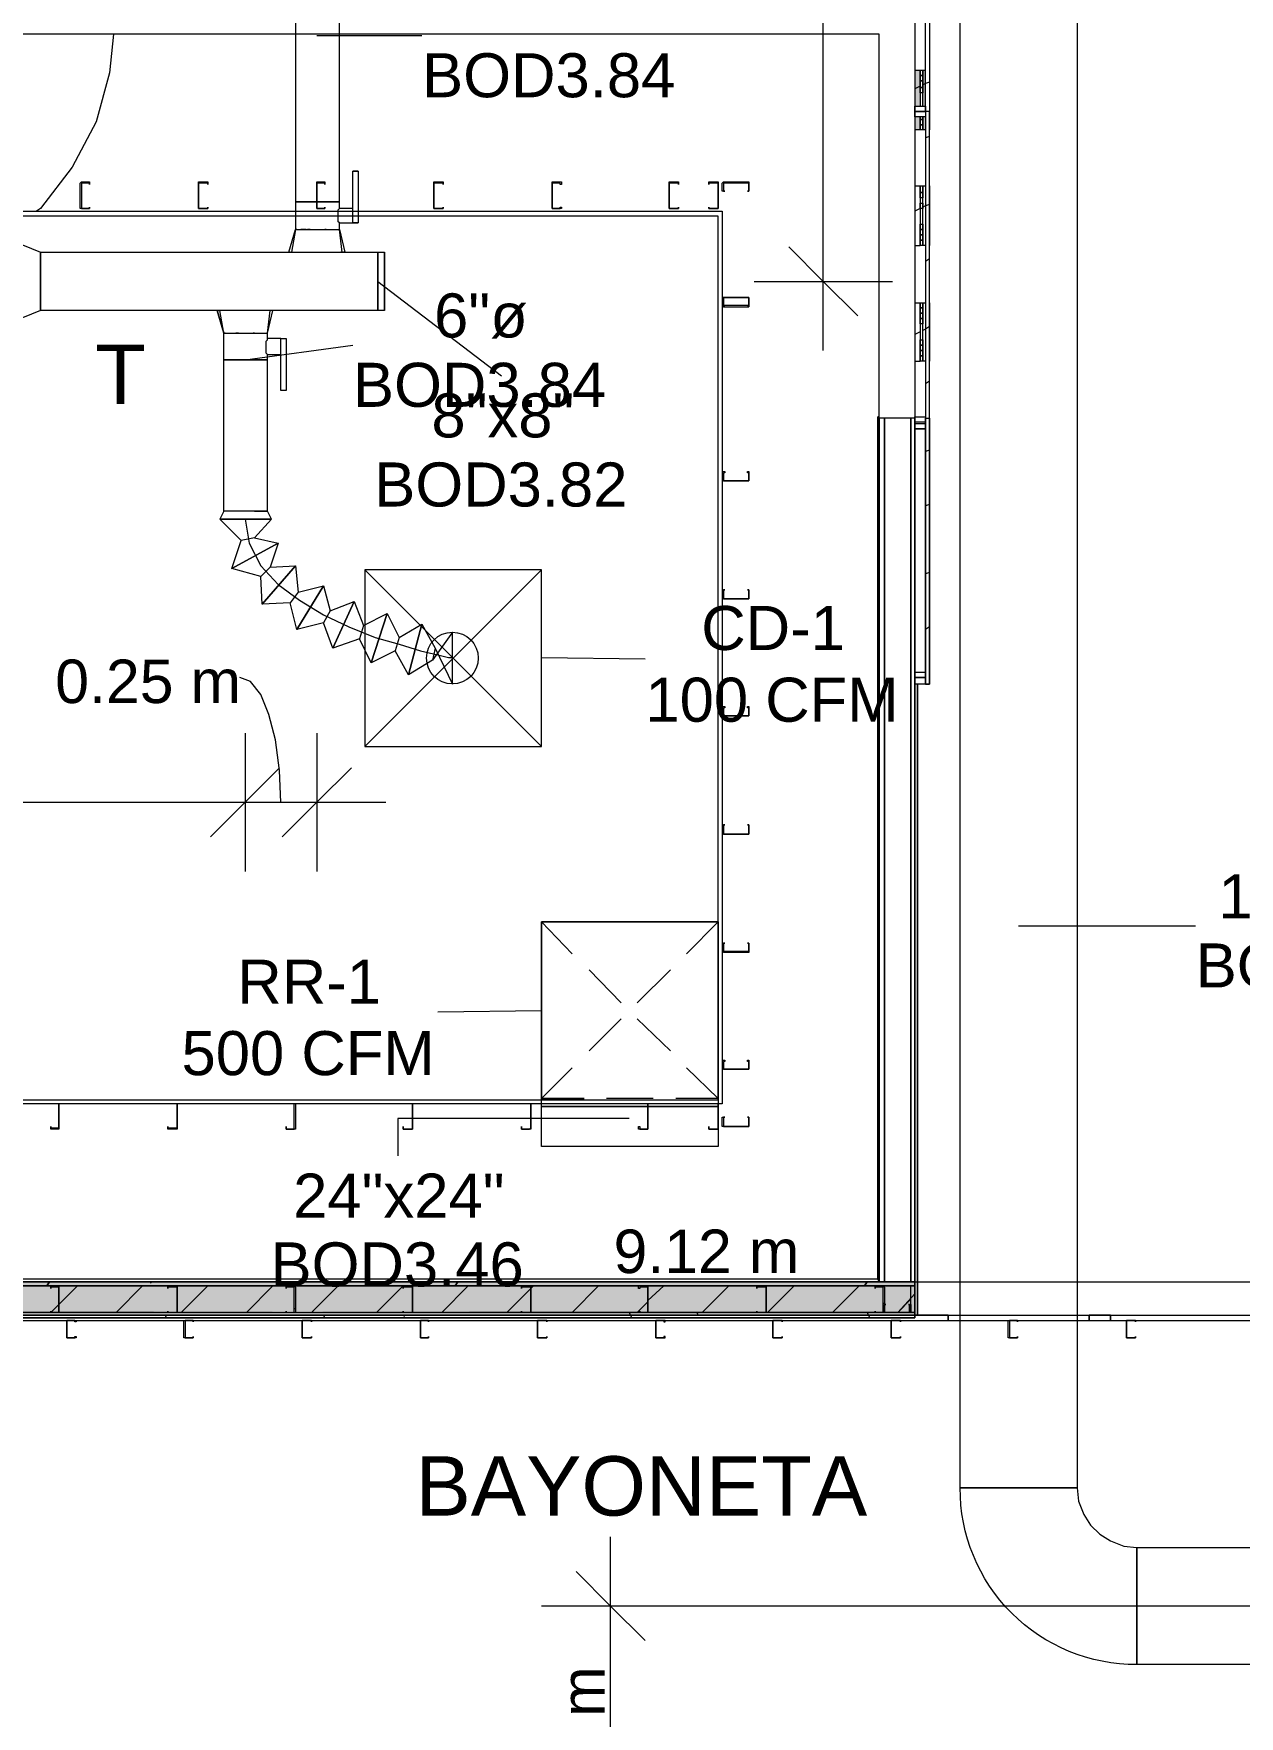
# Model space of a CAD drawing. Header units: metres. Extents: x -2 to 207, y -8 to 52.
# Drawn here: x 23.86 to 28.02, y 33.05 to 38.85 of the extents above; entities that cross this region are included whole.
import ezdxf

# ---------------------------------------------------------------- set-up
doc = ezdxf.new("R2010")
doc.units = ezdxf.units.M
doc.layers.add('HVAC - Ductos', color=5, linetype='Continuous', lineweight=0)
doc.layers.add('PDF_Text', color=7, linetype='Continuous', lineweight=0)
doc.layers.add('PDF_Geometry', color=7, linetype='Continuous', lineweight=0, true_color=0xaaaaaa)
doc.layers.add('PDF_Solid Fills', color=7, linetype='Continuous', lineweight=0, true_color=0xffffff)
doc.styles.add('PDF Helvetica', font='')
doc.styles.get('PDF Helvetica').set_extended_font_data('Helvetica')

msp = doc.modelspace()

# ---------------------------------------------------------------- hatches: boundary and pattern name
at = {"layer": 'PDF_Solid Fills', "lineweight": 0, "transparency": 33554559}
h = msp.add_hatch(color=256, dxfattribs=at)
h.paths.add_polyline_path([(26.8985, 38.5981), (26.9168, 38.5981), (26.9168, 38.7218), (26.8985, 38.7218)])
h.paths.add_polyline_path([(26.8985, 38.5156), (26.9168, 38.5156), (26.9168, 38.5614), (26.8985, 38.5614)])
h = msp.add_hatch(color=256, dxfattribs=at)
h.paths.add_polyline_path([(26.926, 38.5981), (26.9352, 38.5981), (26.9352, 38.7218), (26.926, 38.7218)])
h.paths.add_polyline_path([(26.9352, 38.5614), (26.926, 38.5614), (26.926, 38.5156), (26.9352, 38.5156)])
for points in [[(26.3533, 34.5249), (26.3533, 34.5295), (25.9776, 34.5295), (25.9501, 34.5249), (25.9501, 34.5295), (25.5698, 34.5295), (25.5423, 34.5249), (25.5423, 34.5295), (23.1003, 34.5295), (23.1003, 34.4379), (24.7589, 34.4425), (24.7634, 34.4425), (26.8985, 34.4379), (26.8985, 34.5295), (26.3808, 34.5295)], [(26.8985, 34.4379), (26.8985, 34.5433), (23.1049, 34.5433), (23.1049, 34.4379), (23.1186, 34.4379), (23.1186, 34.5295), (26.8847, 34.5295), (26.8847, 34.4379)], [(26.8847, 34.4379), (26.8847, 34.5295), (25.9776, 34.5295), (25.9501, 34.5249), (25.9501, 34.5295), (24.7589, 34.5295), (24.7314, 34.5249), (24.7314, 34.5295), (23.1232, 34.5295), (23.1232, 34.4379), (24.7589, 34.4425), (24.7634, 34.4425), (26.7885, 34.4379), (26.7885, 34.4425), (26.7931, 34.4425)]]:
    msp.add_hatch(color=256, dxfattribs=at).paths.add_polyline_path(points)

# ---------------------------------------------------------------- linework, layer by layer
at = {"layer": 'HVAC - Ductos', "lineweight": 0}
for points in [[(26.5824, 37.755), (26.5824, 41.8053)], [(24.8368, 38.8409), (25.1987, 38.8409)], [(24.9604, 38.1949), (24.9604, 38.3735), (24.9788, 38.3735), (24.9788, 38.1949)], [(24.9788, 38.3735), (24.9604, 38.3735)], [(24.9192, 38.0941), (24.9238, 38.0941), (24.9146, 38.172), (24.9146, 38.1949), (24.9604, 38.1949), (24.9788, 38.1949), (24.9604, 38.1949), (24.9604, 38.1994), (24.9604, 38.2086), (24.9604, 38.2132), (24.9604, 38.2224), (24.9604, 38.227), (24.9604, 38.2361), (24.9604, 38.2407), (24.9604, 38.2453), (24.9146, 38.2453), (24.9146, 38.2682), (24.91, 38.2682), (24.9054, 38.2682), (24.8917, 38.2682), (24.878, 38.2682), (24.8596, 38.2682), (24.8368, 38.2682), (24.8184, 38.2682), (24.8001, 38.2682), (24.7817, 38.2682), (24.7726, 38.2682), (24.7634, 38.2682), (24.7634, 38.172), (24.768, 38.172), (24.7726, 38.172), (24.7817, 38.172), (24.8001, 38.172), (24.8184, 38.172), (24.8368, 38.172), (24.8596, 38.172), (24.878, 38.172), (24.8917, 38.172), (24.9054, 38.172), (24.91, 38.172), (24.9146, 38.172), (24.933, 38.0941), (24.9284, 38.0941), (24.933, 38.0941)], [(24.9054, 38.2682), (24.8917, 38.2682), (24.878, 38.2682), (24.8596, 38.2682), (24.8368, 38.2682), (24.8184, 38.2682), (24.8001, 38.2682), (24.7817, 38.2682), (24.7726, 38.2682)], [(24.9146, 38.1949), (24.91, 38.1994), (24.91, 38.2086), (24.91, 38.2178), (24.91, 38.227), (24.91, 38.2361), (24.91, 38.2407), (24.9146, 38.2453)], [(24.7405, 38.0941), (24.7451, 38.0941), (24.7405, 38.0941), (24.7634, 38.172), (24.768, 38.172), (24.7634, 38.172), (24.7497, 38.0941)], [(24.8276, 38.0941), (24.8505, 38.0941)], [(25.0704, 37.8925), (25.0475, 37.8925), (25.0475, 38.0941), (25.0704, 38.0941)], [(25.0704, 38.0941), (25.0704, 37.8925), (25.0704, 38.0941)], [(26.4632, 38.1124), (26.5824, 37.9933), (26.7014, 37.8741)], [(25.0475, 37.9933), (25.4736, 37.668)], [(26.3441, 37.9933), (26.5824, 37.9933), (26.8206, 37.9933)], [(24.516, 37.8925), (24.5068, 37.8925), (24.5022, 37.8925), (24.4977, 37.8925), (24.4931, 37.8925), (24.4977, 37.8925)], [(24.4931, 37.8925), (24.516, 37.8146), (24.4931, 37.8925)], [(24.516, 37.8146), (24.5206, 37.8146), (24.516, 37.8146), (24.5022, 37.8925)], [(24.6214, 37.2006), (24.6305, 37.2006), (24.6443, 37.2006), (24.6581, 37.2006), (24.6627, 37.2006), (24.6672, 37.2006), (24.6672, 37.723), (24.6627, 37.723), (24.6581, 37.723), (24.6443, 37.723), (24.6305, 37.723), (24.6123, 37.723), (24.5893, 37.723), (24.571, 37.723), (24.5527, 37.723), (24.5343, 37.723), (24.5252, 37.723), (24.516, 37.723), (24.516, 37.8146), (24.5206, 37.8146), (24.5252, 37.8146), (24.5343, 37.8146), (24.5527, 37.8146), (24.571, 37.8146), (24.5893, 37.8146), (24.6123, 37.8146), (24.6305, 37.8146), (24.6443, 37.8146), (24.6581, 37.8146), (24.6627, 37.8146), (24.6672, 37.8146), (24.6855, 37.8925), (24.6809, 37.8925)], [(24.5573, 37.2006), (24.5527, 37.2006), (24.5343, 37.2006), (24.5252, 37.2006), (24.5206, 37.2006), (24.516, 37.2006), (24.516, 37.723), (24.5252, 37.723), (24.5343, 37.723), (24.5527, 37.723), (24.571, 37.723), (24.5893, 37.723), (24.6123, 37.723), (24.6305, 37.723), (24.6443, 37.723), (24.6581, 37.723), (24.6627, 37.723), (24.6672, 37.723), (24.6672, 37.7413), (24.713, 37.7413), (24.713, 37.7459), (24.713, 37.7504), (24.713, 37.755), (24.713, 37.7596), (24.713, 37.7688), (24.713, 37.7733), (24.713, 37.7825), (24.713, 37.7871), (24.713, 37.7917), (24.713, 37.7963), (24.6672, 37.7963), (24.6672, 37.8146), (24.6764, 37.8925)], [(24.5389, 37.8925), (24.5343, 37.8925), (24.5206, 37.8925)], [(24.6031, 37.8925), (24.5801, 37.8925), (24.5756, 37.8925), (24.571, 37.8925), (24.5573, 37.8925), (24.5481, 37.8925), (24.5435, 37.8925)], [(24.6627, 37.8925), (24.6443, 37.8925), (24.6397, 37.8925), (24.6351, 37.8925), (24.626, 37.8925), (24.6123, 37.8925), (24.6077, 37.8925)], [(24.6672, 37.8146), (24.6855, 37.8925), (24.6809, 37.8925), (24.6764, 37.8925), (24.6672, 37.8925)], [(24.6672, 37.7413), (24.6627, 37.7459), (24.6627, 37.755), (24.6627, 37.7642), (24.6627, 37.7733), (24.6627, 37.7825), (24.6627, 37.7871), (24.6672, 37.7917), (24.6672, 37.7963)], [(24.5893, 37.723), (24.9604, 37.7733)], [(24.6214, 37.109), (24.7039, 37.0907), (24.5435, 37.0036), (24.5756, 37.0998), (24.5022, 37.1732), (24.6809, 37.1732), (24.6672, 37.2006), (24.6627, 37.2006), (24.6443, 37.2006), (24.6214, 37.2006), (24.5893, 37.2006), (24.5619, 37.2006), (24.5343, 37.2006), (24.5206, 37.2006), (24.516, 37.2006), (24.5022, 37.1732), (24.6809, 37.1732), (24.6214, 37.109), (24.5756, 37.0998)], [(24.6168, 37.2006), (24.6123, 37.2006), (24.5893, 37.2006), (24.571, 37.2006), (24.5665, 37.2006)], [(24.5893, 37.1732), (24.6031, 37.0907), (24.6443, 37.0128), (24.7039, 36.9486), (24.7771, 36.8937), (24.8596, 36.8433), (24.9467, 36.8021), (25.0383, 36.7654), (25.1208, 36.7425), (25.1941, 36.7195), (25.2537, 36.7059), (25.2903, 36.6967), (25.3041, 36.6967)], [(24.6764, 37.0082), (24.7634, 37.0128), (24.6489, 36.8799), (24.6443, 36.9762), (24.5435, 37.0036), (24.7039, 37.0907), (24.6764, 37.0082), (24.6443, 36.9762)], [(24.7726, 36.9212), (24.8596, 36.9441), (24.768, 36.7929), (24.7451, 36.8845), (24.6489, 36.8799), (24.7634, 37.0128), (24.7726, 36.9212), (24.7451, 36.8845)], [(25.0017, 36.999), (25.2445, 36.7562)], [(25.3682, 36.7562), (25.611, 36.999)], [(24.8826, 36.857), (24.965, 36.8891), (24.8917, 36.7287), (24.8596, 36.8158), (24.768, 36.7929), (24.8596, 36.9441), (24.8826, 36.857), (24.8596, 36.8158)], [(24.9971, 36.8066), (25.0796, 36.8479), (25.0246, 36.6783), (24.9834, 36.7608), (24.8917, 36.7287), (24.965, 36.8891), (24.9971, 36.8066), (24.9834, 36.7608)], [(25.1208, 36.7654), (25.1987, 36.8112), (25.1529, 36.6371), (25.1071, 36.7195), (25.0246, 36.6783), (25.0796, 36.8479), (25.1208, 36.7654), (25.1071, 36.7195)], [(25.2445, 36.7287), (25.3041, 36.605), (25.3041, 36.7837), (25.2353, 36.6875), (25.1529, 36.6371), (25.1987, 36.8112), (25.2445, 36.7287), (25.2353, 36.6875)], [(25.2445, 36.6325), (25.3682, 36.7562)], [(25.2445, 36.7562), (25.3682, 36.6325)], [(25.611, 36.6967), (25.9684, 36.6921)], [(24.713, 36.1973), (24.7085, 36.3072), (24.6947, 36.4126), (24.6718, 36.4996), (24.6443, 36.5684), (24.6077, 36.6142), (24.571, 36.6279)], [(25.0017, 36.3897), (25.2445, 36.6325)], [(25.3682, 36.6325), (25.611, 36.3897)], [(24.5893, 36.4355), (24.5893, 36.1973), (24.5893, 35.959)], [(24.8368, 36.4355), (24.8368, 36.1973), (24.8368, 35.959)], [(24.7085, 36.3164), (24.5893, 36.1973), (24.4702, 36.0781)], [(24.9558, 36.3164), (24.8368, 36.1973), (24.7176, 36.0781)], [(22.1656, 36.1973), (24.5893, 36.1973), (25.075, 36.1973)], [(25.7165, 35.6749), (25.611, 35.7849)], [(26.2204, 35.1755), (26.2204, 35.7849), (25.611, 35.7849), (25.611, 35.1755)], [(27.2558, 35.7712), (27.8653, 35.7712)], [(25.8859, 35.5054), (25.776, 35.6199)], [(25.611, 35.4779), (25.2537, 35.4733)], [(26.0554, 35.3405), (25.941, 35.4504)], [(26.1105, 35.2809), (26.2204, 35.1755), (26.0738, 35.1755)], [(25.7577, 35.1755), (25.611, 35.1755)], [(25.9959, 35.1755), (25.8356, 35.1755)], [(25.9134, 35.1068), (25.1163, 35.1068), (25.1163, 34.9785)], [(7.582, 34.5433), (12.4616, 34.5433), (15.6321, 34.5433), (18.6652, 34.5433), (21.625, 34.5433), (30.7334, 34.5433), (33.2075, 34.5433), (36.1764, 34.5433), (39.2049, 34.5433), (41.6104, 34.5433), (49.2113, 34.5433), (51.5801, 34.5433), (54.5399, 34.5433), (58.1961, 34.5433)], [(25.8493, 32.1333), (25.8493, 33.6636)], [(25.7302, 33.5444), (25.8493, 33.4253), (25.9684, 33.3062)], [(28.2272, 33.4253), (25.8493, 33.4253), (25.611, 33.4253)]]:
    msp.add_lwpolyline(points, dxfattribs=at)
msp.add_lwpolyline([(27.0543, 33.8331), (27.0543, 41.2097), (27.4575, 41.2097), (27.4575, 33.8331), (27.0543, 33.8331), (27.4575, 33.8331), (27.4621, 33.7873), (27.4804, 33.7414), (27.5033, 33.7048), (27.5353, 33.6728), (27.572, 33.6498), (27.6178, 33.6315), (27.6636, 33.6269), (27.6636, 33.2237, -0.417418)], format="xyb", close=True, dxfattribs=at)
for points in [[(24.9146, 40.7515), (24.91, 40.7515), (24.9054, 40.7515), (24.8917, 40.7515), (24.878, 40.7515), (24.8596, 40.7515), (24.8368, 40.7515), (24.8184, 40.7515), (24.8001, 40.7515), (24.7817, 40.7515), (24.7726, 40.7515), (24.7634, 40.7515), (24.7634, 38.2682), (24.7726, 38.2682), (24.7817, 38.2682), (24.8001, 38.2682), (24.8184, 38.2682), (24.8368, 38.2682), (24.8596, 38.2682), (24.878, 38.2682), (24.8917, 38.2682), (24.9054, 38.2682), (24.91, 38.2682), (24.9146, 38.2682)], [(23.76, 38.1444), (23.8838, 38.0941), (23.8838, 37.8925), (23.76, 37.8421)], [(24.8001, 38.172), (24.7817, 38.172)], [(24.8138, 38.172), (24.8092, 38.172), (24.8047, 38.172), (24.8092, 38.172)], [(24.8688, 38.172), (24.8642, 38.172)], [(23.8838, 38.0941), (25.0475, 38.0941), (25.0475, 37.8925), (23.8838, 37.8925)], [(24.9238, 38.0941), (24.9192, 38.0941)], [(24.5573, 37.8146), (24.5619, 37.8146), (24.5665, 37.8146), (24.5619, 37.8146)], [(24.6168, 37.8146), (24.6214, 37.8146)], [(24.7314, 37.6176), (24.713, 37.6176), (24.713, 37.7963), (24.7314, 37.7963)], [(24.5022, 37.1732), (24.5068, 37.1732), (24.5206, 37.1732), (24.5481, 37.1732), (24.5756, 37.1732), (24.6077, 37.1732), (24.6351, 37.1732), (24.6581, 37.1732), (24.6718, 37.1732), (24.6809, 37.1732), (24.6718, 37.1732), (24.6581, 37.1732), (24.6351, 37.1732), (24.6077, 37.1732), (24.5756, 37.1732), (24.5481, 37.1732), (24.5206, 37.1732), (24.5068, 37.1732)], [(25.611, 36.3897), (25.611, 36.999), (25.0017, 36.999), (25.0017, 36.3897)], [(25.611, 35.7849), (26.2204, 35.7849), (26.2204, 35.1481), (25.611, 35.1481)], [(26.2204, 35.1481), (26.2204, 35.0106), (25.611, 35.0106), (25.611, 35.1481)], [(27.6636, 33.6269), (31.1182, 33.6269), (31.1182, 33.2237), (27.6636, 33.2237)]]:
    msp.add_lwpolyline(points, close=True, dxfattribs=at)
msp.add_circle((25.3041, 36.6944), 0.0893, dxfattribs=at)
at = {"layer": 'PDF_Geometry', "lineweight": 0}
for points in [[(26.8985, 42.8086), (26.8985, 37.5214), (26.8985, 34.5433), (26.7748, 34.5433), (26.7702, 34.5524), (23.2332, 34.5524), (23.2286, 34.5433), (23.1003, 34.5433), (23.1003, 37.5214), (23.1003, 42.8086)], [(26.7748, 34.5433), (26.7748, 37.5214), (26.7748, 34.5433), (26.7748, 37.5214), (26.7748, 38.8455), (23.224, 38.8455), (23.224, 37.5214), (23.2286, 37.5214), (23.224, 37.5214), (23.2102, 37.5214), (23.2102, 34.5433), (23.2102, 37.5214), (23.1186, 37.5214), (23.1186, 34.5433), (23.1186, 37.5214), (23.1049, 37.5214), (23.1003, 37.5214), (23.1003, 34.4287)], [(24.1357, 38.8455), (24.122, 38.7126), (24.0762, 38.5431), (23.9937, 38.3873), (23.8838, 38.2453), (23.87, 38.2361)], [(26.8985, 38.7218), (26.9168, 38.7218), (26.9168, 38.5981)], [(26.926, 38.5981), (26.926, 38.7218), (26.9352, 38.7218)], [(26.9489, 38.7218), (26.9489, 38.5156)], [(26.9168, 38.6668), (26.8985, 38.6576)], [(26.9489, 38.6805), (26.9352, 38.676), (26.926, 38.6714)], [(26.9352, 38.5156), (26.926, 38.5156), (26.926, 38.5614), (26.926, 38.5522), (26.9168, 38.5522), (26.9168, 38.5614), (26.9168, 38.5156), (26.9168, 38.5339), (26.9168, 38.5522), (26.926, 38.5522), (26.926, 38.5339), (26.9168, 38.5339), (26.926, 38.5339), (26.926, 38.5156), (26.9168, 38.5156), (26.8985, 38.5156)], [(26.9489, 38.4927), (26.9352, 38.4881)], [(26.8985, 38.3232), (26.9168, 38.3232)], [(26.9168, 38.3232), (26.9168, 38.117)], [(26.9352, 38.117), (26.926, 38.117), (26.926, 38.3232), (26.9352, 38.3232)], [(26.9489, 38.3232), (26.9489, 38.117)], [(26.9168, 38.2453), (26.9168, 38.2636), (26.926, 38.2636), (26.926, 38.2819), (26.9168, 38.2819), (26.9168, 38.2636), (26.926, 38.2636), (26.926, 38.2453), (26.9168, 38.2453), (26.8985, 38.2361)], [(26.9489, 38.259), (26.9352, 38.2544), (26.926, 38.2498)], [(23.783, 35.1618), (23.783, 35.0747), (23.783, 35.1572), (23.783, 35.1664), (23.7646, 35.1664), (23.7646, 38.2361), (23.783, 38.2361), (26.2204, 38.2361), (26.2341, 38.2361), (26.2341, 35.1572), (26.2204, 35.1572), (23.783, 35.1572)], [(26.8985, 38.117), (26.9168, 38.117)], [(26.9489, 38.0712), (26.9352, 38.062)], [(26.2341, 37.9108), (26.2387, 37.9062), (26.3258, 37.9062), (26.3258, 37.9108), (26.3258, 37.9383), (26.3258, 37.9108), (26.2387, 37.9108), (26.2387, 37.9383), (26.2387, 37.9337), (26.2387, 37.9062), (26.2433, 37.9062), (26.2341, 37.9062)], [(26.8985, 37.92), (26.9168, 37.92)], [(26.9168, 37.92), (26.9168, 37.7184)], [(26.9352, 37.7184), (26.926, 37.7184), (26.926, 37.92), (26.9352, 37.92)], [(26.9489, 37.92), (26.9489, 37.7184)], [(26.9489, 37.8375), (26.9352, 37.8283), (26.926, 37.8237)], [(26.9168, 37.8192), (26.8985, 37.81)], [(26.8985, 37.7184), (26.9168, 37.7184)], [(26.9489, 37.6496), (26.9352, 37.6405)], [(26.8985, 34.4287), (26.8985, 37.5214), (26.8985, 34.5433), (26.8985, 37.5214), (26.8847, 37.5214), (26.8847, 34.5433), (26.8847, 37.5214), (26.7931, 37.5214), (26.7931, 34.5433), (26.7931, 37.5214), (26.7748, 37.5214), (26.7748, 34.5433), (26.7702, 34.5524), (23.2332, 34.5524), (23.2332, 37.526), (23.224, 37.526), (23.2332, 37.526), (23.2332, 34.5524), (23.2286, 34.5433), (23.2286, 37.5214), (23.2286, 34.5433), (23.2286, 37.5214), (23.2286, 34.5433)], [(26.7748, 37.5214), (26.7748, 34.5433), (26.7748, 37.5214)], [(26.8985, 37.4847), (26.9352, 37.4847), (26.8985, 37.4847), (26.8985, 37.503), (26.9352, 37.503), (26.9352, 37.5076), (26.8985, 37.5076), (26.8985, 37.526), (26.9352, 37.526), (26.9352, 37.5076), (26.9352, 37.503)], [(26.8985, 37.503), (26.9352, 37.503), (26.9352, 37.4847), (26.9352, 36.6463)], [(26.9352, 36.6279), (26.9352, 37.4847)], [(26.9489, 37.4114), (26.9352, 37.4068)], [(26.2341, 37.3381), (26.2433, 37.3381), (26.2433, 37.3335), (26.2387, 37.3335), (26.2387, 37.306), (26.3258, 37.306), (26.3258, 37.3335), (26.3212, 37.3335), (26.3212, 37.3381), (26.3258, 37.3381), (26.3258, 37.306), (26.2387, 37.306), (26.2341, 37.306)], [(26.9489, 37.2235), (26.9352, 37.219)], [(26.9489, 36.9899), (26.9352, 36.9853)], [(26.2341, 36.9303), (26.2433, 36.9303), (26.2387, 36.9303), (26.2387, 36.9028), (26.2387, 36.8982), (26.3258, 36.8982), (26.3258, 36.9028), (26.3258, 36.9303), (26.3258, 36.9028), (26.3258, 36.8982), (26.2387, 36.8982), (26.2341, 36.8982)], [(26.9489, 36.8021), (26.9352, 36.7929)], [(26.8985, 36.6463), (26.9352, 36.6463), (26.9352, 36.6279), (26.9352, 36.605), (26.8985, 36.605), (26.8985, 34.4287), (26.8985, 36.605), (26.8985, 36.6279), (26.9352, 36.6279), (26.8985, 36.6279)], [(26.2341, 36.5271), (26.2433, 36.5271), (26.2433, 36.5226), (26.2387, 36.5226), (26.2387, 36.495), (26.3258, 36.495), (26.3258, 36.5226), (26.3212, 36.5226), (26.3212, 36.5271), (26.3258, 36.5271), (26.3258, 36.495), (26.2387, 36.495), (26.2341, 36.495)], [(26.2341, 36.1193), (26.2433, 36.1193), (26.2387, 36.1193), (26.2387, 36.0873), (26.3258, 36.0873), (26.3258, 36.1193), (26.3258, 36.0873), (26.2387, 36.0873), (26.2341, 36.0873)], [(26.2341, 35.7116), (26.2433, 35.7116), (26.2387, 35.7116), (26.2387, 35.6841), (26.3258, 35.6841), (26.3258, 35.7116), (26.3258, 35.6841), (26.3258, 35.6795), (26.2387, 35.6795), (26.2387, 35.6841), (26.2341, 35.6841)], [(26.2341, 35.3084), (26.2433, 35.3084), (26.2433, 35.3038), (26.2387, 35.3038), (26.2387, 35.2763), (26.3258, 35.2763), (26.3258, 35.3038), (26.3212, 35.3038), (26.3212, 35.3084), (26.3258, 35.3084), (26.3258, 35.2763), (26.2387, 35.2763), (26.2341, 35.2763)], [(24.7634, 35.1572), (24.7634, 35.0747), (24.7634, 35.0701), (24.7589, 35.0701), (24.7314, 35.0701), (24.7314, 35.0793), (24.7314, 35.0701), (24.7589, 35.0701), (24.7589, 35.0747), (24.7589, 35.1572)], [(23.1049, 34.4379), (23.1003, 34.4379), (23.1003, 34.5295), (23.1049, 34.5295), (23.1049, 34.5433), (26.8985, 34.5433), (26.8985, 34.5295), (26.8985, 34.4195), (23.1049, 34.4195), (23.1003, 34.4195), (23.1049, 34.4195), (23.1049, 34.5295)], [(26.8985, 34.5433), (23.1003, 34.5433), (26.8985, 34.5433)], [(26.8985, 34.4379), (26.8985, 34.5295)], [(21.1943, 34.4287), (22.0327, 34.4287), (27.013, 34.4287), (27.013, 34.4104), (27.4987, 34.4104), (27.4987, 34.4287)], [(26.8481, 34.4104), (27.013, 34.4104), (27.013, 34.4287), (22.0327, 34.4287), (22.0327, 34.4104), (22.3535, 34.4104)], [(23.1003, 34.4195), (26.8985, 34.4195), (23.1003, 34.4195)], [(23.1919, 34.4104), (24.7863, 34.4104)], [(24.0075, 34.4104), (24.0075, 34.4058), (24.0029, 34.4058), (24.0029, 34.4104), (23.9754, 34.4104)], [(24.4106, 34.4104), (24.4106, 34.4058), (24.4106, 34.4104), (24.3832, 34.4104)], [(24.8184, 34.4104), (25.1941, 34.4104)], [(25.2216, 34.4104), (25.6018, 34.4104)], [(25.6294, 34.4104), (26.0051, 34.4104)], [(26.0326, 34.4104), (26.4129, 34.4104)], [(26.4403, 34.4104), (26.8161, 34.4104)], [(27.013, 34.4287), (27.4987, 34.4287), (27.572, 34.4287), (27.572, 34.4104), (28.4105, 34.4104), (28.4105, 34.4287), (30.0645, 34.4287), (30.9533, 34.4287), (33.0655, 34.4287), (33.0655, 34.4104), (33.9543, 34.4104), (33.9543, 34.4287)], [(27.2513, 34.4104), (27.2513, 34.4058), (27.2513, 34.4104), (27.2238, 34.4104)], [(27.572, 34.4287), (28.4105, 34.4287)], [(27.659, 34.4104), (27.659, 34.4058), (27.659, 34.4104), (27.627, 34.4104)]]:
    msp.add_lwpolyline(points, dxfattribs=at)
for points in [[(26.9489, 38.5797), (26.9352, 38.5797), (26.9352, 39.6381), (26.9489, 39.6381)], [(26.926, 38.7218), (26.926, 38.7034), (26.9168, 38.7034), (26.9168, 38.7218)], [(26.926, 38.7034), (26.926, 38.6851), (26.9168, 38.6851), (26.9168, 38.7034)], [(26.926, 38.6851), (26.926, 38.6622), (26.9168, 38.6622), (26.9168, 38.6851)], [(26.926, 38.6622), (26.926, 38.6439), (26.9168, 38.6439), (26.9168, 38.6622)], [(26.9352, 38.5981), (26.9352, 38.5797), (26.8985, 38.5797), (26.8985, 38.5981)], [(26.8985, 38.5797), (26.9352, 38.5797), (26.9352, 38.5614), (26.8985, 38.5614)], [(26.9489, 36.605), (26.9352, 36.605), (26.9489, 36.605), (26.9489, 37.5214), (26.9489, 36.605), (26.9352, 36.605), (26.9352, 37.5214), (26.9489, 37.5214), (26.9489, 38.5797), (26.9352, 38.5797), (26.9352, 37.5214), (26.9489, 37.5214)], [(24.0258, 38.2453), (24.0212, 38.2453), (24.0212, 38.3323), (24.0258, 38.3369), (24.0533, 38.3369), (24.0533, 38.3277), (24.0533, 38.3323), (24.0258, 38.3323), (24.0258, 38.2453), (24.0533, 38.2453)], [(24.429, 38.2453), (24.429, 38.3323), (24.429, 38.3369), (24.4611, 38.3369), (24.4611, 38.3277), (24.4611, 38.3323), (24.429, 38.3323), (24.429, 38.2453), (24.4611, 38.2453)], [(24.8368, 38.2453), (24.8368, 38.3323), (24.8368, 38.3369), (24.8642, 38.3369), (24.8642, 38.3277), (24.8642, 38.3323), (24.8368, 38.3323), (24.8368, 38.2453), (24.8642, 38.2453)], [(25.2445, 38.2453), (25.2399, 38.2453), (25.2399, 38.3323), (25.2399, 38.3369), (25.2445, 38.3369), (25.272, 38.3369), (25.272, 38.3277), (25.272, 38.3323), (25.2445, 38.3323), (25.2399, 38.3323), (25.2399, 38.2453), (25.2445, 38.2453), (25.272, 38.2453)], [(25.6477, 38.2453), (25.6477, 38.3323), (25.6477, 38.3369), (25.6798, 38.3369), (25.6798, 38.3277), (25.6752, 38.3277), (25.6752, 38.3323), (25.6477, 38.3323), (25.6477, 38.2453), (25.6752, 38.2453), (25.6752, 38.2498), (25.6798, 38.2498), (25.6798, 38.2453)], [(26.0554, 38.2453), (26.0509, 38.2453), (26.0509, 38.3323), (26.0509, 38.3369), (26.0554, 38.3369), (26.083, 38.3369), (26.083, 38.3277), (26.083, 38.3323), (26.0554, 38.3323), (26.0509, 38.3323), (26.0509, 38.2453), (26.0554, 38.2453), (26.083, 38.2453)], [(26.2159, 38.3369), (26.2204, 38.3369), (26.2204, 38.3323), (26.2204, 38.2453), (26.2159, 38.2453), (26.1883, 38.2453), (26.1883, 38.2498), (26.1883, 38.2453), (26.2159, 38.2453), (26.2204, 38.2453), (26.2204, 38.3323), (26.2159, 38.3323), (26.1883, 38.3323), (26.1883, 38.3277), (26.1883, 38.3369)], [(26.3258, 38.3323), (26.2387, 38.3323), (26.2387, 38.3048), (26.2433, 38.3048), (26.2341, 38.3048), (26.2341, 38.3323), (26.2387, 38.3369), (26.3258, 38.3369), (26.3258, 38.3323), (26.3258, 38.3048)], [(26.3212, 38.3048), (26.3258, 38.3048)], [(26.926, 38.3232), (26.926, 38.3002), (26.9168, 38.3002), (26.9168, 38.3232)], [(26.926, 38.3002), (26.926, 38.2819), (26.9168, 38.2819), (26.9168, 38.3002)], [(24.0533, 38.2498), (24.0533, 38.2453)], [(24.4611, 38.2498), (24.4611, 38.2453)], [(24.8642, 38.2498), (24.8642, 38.2453)], [(25.272, 38.2498), (25.272, 38.2453)], [(26.083, 38.2498), (26.083, 38.2453)], [(23.783, 38.2178), (23.783, 35.171), (26.2204, 35.171), (26.2204, 38.2178)], [(26.926, 38.1903), (26.926, 38.172), (26.9168, 38.172), (26.9168, 38.1903)], [(26.9168, 38.172), (26.926, 38.172), (26.926, 38.1536), (26.9168, 38.1536)], [(26.9168, 38.1536), (26.926, 38.1536), (26.926, 38.1353), (26.9168, 38.1353)], [(26.9168, 38.117), (26.9168, 38.1353), (26.926, 38.1353), (26.926, 38.117)], [(26.2387, 37.9383), (26.2341, 37.9383), (26.2433, 37.9383)], [(26.3258, 37.9337), (26.3258, 37.9383), (26.2387, 37.9383), (26.3258, 37.9383), (26.3258, 37.9337), (26.3258, 37.9062)], [(26.3212, 37.9383), (26.3258, 37.9383)], [(26.3212, 37.9062), (26.3258, 37.9062)], [(26.926, 37.92), (26.926, 37.9017), (26.9168, 37.9017), (26.9168, 37.92)], [(26.926, 37.9017), (26.926, 37.8833), (26.9168, 37.8833), (26.9168, 37.9017)], [(26.926, 37.8833), (26.926, 37.865), (26.9168, 37.865), (26.9168, 37.8833)], [(26.926, 37.865), (26.926, 37.8467), (26.9168, 37.8467), (26.9168, 37.865)], [(26.926, 37.7917), (26.926, 37.7733), (26.9168, 37.7733), (26.9168, 37.7917)], [(26.9168, 37.7733), (26.926, 37.7733), (26.926, 37.755), (26.9168, 37.755)], [(26.9168, 37.755), (26.926, 37.755), (26.926, 37.7367), (26.9168, 37.7367)], [(26.9168, 37.7184), (26.9168, 37.7367), (26.926, 37.7367), (26.926, 37.7184)], [(26.7702, 37.526), (26.7748, 37.526), (26.7702, 37.526), (26.7702, 34.5524)], [(26.3212, 36.9303), (26.3258, 36.9303)], [(26.9077, 34.4287), (26.9077, 36.605)], [(26.3212, 36.1193), (26.3258, 36.1193)], [(26.3212, 35.7116), (26.3258, 35.7116)], [(23.9479, 35.0747), (23.9479, 35.0701), (23.9204, 35.0701), (23.9204, 35.0793), (23.9204, 35.0747), (23.9479, 35.0747), (23.9479, 35.1572)], [(24.3556, 35.0747), (24.3556, 35.0701), (24.3236, 35.0701), (24.3236, 35.0793), (24.3236, 35.0747), (24.3556, 35.0747), (24.3556, 35.1572)], [(25.1667, 35.0747), (25.1667, 35.0701), (25.1345, 35.0701), (25.1345, 35.0793), (25.1345, 35.0701), (25.1667, 35.0701), (25.1667, 35.0747), (25.1667, 35.1572)], [(25.5744, 35.0747), (25.5744, 35.0701), (25.5698, 35.0701), (25.5423, 35.0701), (25.5423, 35.0793), (25.5423, 35.0701), (25.5698, 35.0701), (25.5744, 35.0747), (25.5744, 35.1572)], [(25.9776, 35.0747), (25.9776, 35.0701), (25.9455, 35.0701), (25.9455, 35.0793), (25.9501, 35.0793), (25.9501, 35.0701), (25.9776, 35.0701), (25.9776, 35.0747), (25.9776, 35.1572)], [(26.2159, 35.0701), (26.2204, 35.0701), (26.2204, 35.0747), (26.2204, 35.1572), (26.2204, 35.0747), (26.2204, 35.0701), (26.2159, 35.0701), (26.1883, 35.0701)], [(26.3258, 35.0793), (26.2387, 35.0793), (26.2341, 35.0793), (26.2341, 35.1114), (26.2433, 35.1114), (26.2387, 35.1114), (26.2387, 35.0793), (26.3258, 35.0793), (26.3258, 35.1114)], [(26.3212, 35.1114), (26.3258, 35.1114)], [(26.1883, 35.0793), (26.1883, 35.0701)], [(23.1003, 34.4195), (26.8985, 34.4195), (26.8985, 34.5433), (23.1003, 34.5433)], [(23.1003, 34.5433), (23.1003, 34.5295), (26.8985, 34.5295), (26.8985, 34.5433)], [(23.1003, 34.5295), (23.1003, 34.4379), (26.8985, 34.4379), (26.8985, 34.5295)], [(23.1186, 34.4379), (26.8847, 34.4379), (26.8847, 34.5295), (23.1186, 34.5295)], [(23.3018, 34.5433), (26.7244, 34.5433)], [(23.9067, 34.5295), (23.9158, 34.5433)], [(23.9479, 34.5295), (23.9479, 34.5249), (23.9479, 34.4379), (23.9204, 34.4379), (23.9204, 34.4425), (23.9204, 34.4379), (23.9479, 34.4379), (23.9479, 34.5249), (23.9204, 34.5249), (23.9204, 34.5203), (23.9204, 34.5295)], [(24.264, 34.5387), (24.2686, 34.5433)], [(24.3556, 34.5295), (24.3556, 34.5249), (24.3556, 34.4379), (24.3236, 34.4379), (24.3236, 34.4425), (24.3236, 34.4379), (24.3556, 34.4379), (24.3556, 34.5249), (24.3236, 34.5249), (24.3236, 34.5203), (24.3236, 34.5295)], [(24.7589, 34.5295), (24.7634, 34.5249), (24.7634, 34.4379), (24.7589, 34.4379), (24.7314, 34.4379), (24.7314, 34.4425), (24.7314, 34.4379), (24.7589, 34.4379), (24.7589, 34.5249), (24.7314, 34.5249), (24.7314, 34.5203), (24.7314, 34.5295)], [(25.0841, 34.5341), (25.0887, 34.5433)], [(25.1667, 34.5295), (25.1667, 34.5249), (25.1667, 34.4379), (25.1345, 34.4379), (25.1345, 34.4425), (25.1345, 34.4379), (25.1667, 34.4379), (25.1667, 34.5249), (25.1345, 34.5249), (25.1345, 34.5203), (25.1345, 34.5295)], [(25.3132, 34.5295), (25.3224, 34.5433)], [(25.4965, 34.5433), (25.5056, 34.5295)], [(25.5698, 34.5295), (25.5744, 34.5295), (25.5744, 34.5249), (25.5744, 34.4379), (25.5698, 34.4379), (25.5423, 34.4379), (25.5423, 34.4425), (25.5423, 34.4379), (25.5698, 34.4379), (25.5744, 34.4379), (25.5744, 34.5249), (25.5698, 34.5249), (25.5423, 34.5249), (25.5423, 34.5203), (25.5423, 34.5295)], [(25.9776, 34.5295), (25.9776, 34.5249), (25.9776, 34.4379), (25.9455, 34.4379), (25.9455, 34.4425), (25.9501, 34.4425), (25.9501, 34.4379), (25.9776, 34.4379), (25.9776, 34.5249), (25.9501, 34.5249), (25.9501, 34.5203), (25.9455, 34.5203), (25.9455, 34.5295)], [(26.3808, 34.5295), (26.3854, 34.5295), (26.3854, 34.5249), (26.3854, 34.4379), (26.3808, 34.4379), (26.3533, 34.4379), (26.3533, 34.4425), (26.3533, 34.4379), (26.3808, 34.4379), (26.3854, 34.4379), (26.3854, 34.5249), (26.3808, 34.5249), (26.3533, 34.5249), (26.3533, 34.5203), (26.3533, 34.5295)], [(26.7244, 34.5295), (26.7336, 34.5433)], [(26.7885, 34.5295), (26.7931, 34.5249), (26.7931, 34.4379), (26.7885, 34.4379), (26.7611, 34.4379), (26.7611, 34.4425), (26.7611, 34.4379), (26.7885, 34.4379), (26.7885, 34.5249), (26.7611, 34.5249), (26.7611, 34.5203), (26.7611, 34.5295)], [(23.1003, 34.4379), (23.1003, 34.4195), (26.8985, 34.4195), (26.8985, 34.4379)], [(23.9754, 34.3508), (24.0029, 34.3508), (24.0029, 34.3554), (24.0075, 34.3554), (24.0075, 34.3508), (23.9754, 34.3508), (23.9754, 34.4104)], [(24.3144, 34.4195), (24.319, 34.4287)], [(24.3832, 34.3508), (24.4106, 34.3508), (24.4106, 34.3554), (24.4106, 34.3508), (24.3832, 34.3508), (24.3786, 34.3508), (24.3786, 34.4104), (24.3832, 34.4104)], [(24.8184, 34.4104), (24.7863, 34.4104), (24.7863, 34.3508), (24.8184, 34.3508), (24.8184, 34.3554), (24.8184, 34.3508), (24.7863, 34.3508), (24.7863, 34.4104), (24.8184, 34.4104), (24.8184, 34.4058)], [(24.8596, 34.4287), (24.8642, 34.4195)], [(25.1345, 34.4195), (25.1391, 34.4241)], [(25.2216, 34.4104), (25.1941, 34.4104), (25.1941, 34.3508), (25.2216, 34.3508), (25.2216, 34.3554), (25.2216, 34.3508), (25.1941, 34.3508), (25.1941, 34.4104), (25.2216, 34.4104), (25.2216, 34.4058)], [(25.6294, 34.4104), (25.6018, 34.4104), (25.5973, 34.4104), (25.5973, 34.3508), (25.6018, 34.3508), (25.6294, 34.3508), (25.6294, 34.3554), (25.6294, 34.3508), (25.6018, 34.3508), (25.5973, 34.3508), (25.5973, 34.4104), (25.6018, 34.4104), (25.6294, 34.4104), (25.6294, 34.4058)], [(25.9134, 34.4379), (25.9226, 34.4195)], [(26.0372, 34.4104), (26.0051, 34.4104), (26.0051, 34.3508), (26.0372, 34.3508), (26.0372, 34.3554), (26.0326, 34.3554), (26.0326, 34.3508), (26.0051, 34.3508), (26.0051, 34.4104), (26.0326, 34.4104), (26.0326, 34.4058), (26.0372, 34.4058)], [(26.1471, 34.4379), (26.1516, 34.4287)], [(26.4403, 34.4104), (26.4129, 34.4104), (26.4083, 34.4104), (26.4083, 34.3508), (26.4129, 34.3508), (26.4403, 34.3508), (26.4403, 34.3554), (26.4403, 34.3508), (26.4129, 34.3508), (26.4083, 34.3508), (26.4083, 34.4104), (26.4129, 34.4104), (26.4403, 34.4104), (26.4403, 34.4058)], [(26.7336, 34.4379), (26.7427, 34.4195)], [(26.8847, 34.4379), (26.8801, 34.4379), (26.7931, 34.4379), (26.7931, 34.4654), (26.7977, 34.4654), (26.7931, 34.4654), (26.7931, 34.4379), (26.8801, 34.4379), (26.8801, 34.4654), (26.8756, 34.4654), (26.8847, 34.4654)], [(26.8481, 34.4104), (26.8161, 34.4104), (26.8161, 34.3508), (26.8481, 34.3508), (26.8481, 34.3554), (26.8481, 34.3508), (26.8161, 34.3508), (26.8161, 34.4104), (26.8481, 34.4104), (26.8481, 34.4058)], [(27.2238, 34.3508), (27.2513, 34.3508), (27.2513, 34.3554), (27.2513, 34.3508), (27.2238, 34.3508), (27.2192, 34.3508), (27.2192, 34.4104), (27.2238, 34.4104)], [(27.572, 34.4287), (27.4987, 34.4287), (27.4987, 34.4104), (27.572, 34.4104)], [(27.627, 34.3508), (27.659, 34.3508), (27.659, 34.3554), (27.659, 34.3508), (27.627, 34.3508), (27.627, 34.4104)]]:
    msp.add_lwpolyline(points, close=True, dxfattribs=at)
at = {"layer": 'PDF_Geometry', "color": 8, "lineweight": 0, "true_color": 0x808080}
for points in [[(25.611, 35.6383), (25.611, 35.7849), (25.7577, 35.7849)], [(25.8356, 35.7849), (25.9959, 35.7849)], [(26.0738, 35.7849), (26.2204, 35.7849)], [(26.2204, 35.6383), (26.2204, 35.7849), (26.1105, 35.6749)], [(26.0554, 35.6199), (25.941, 35.5054)], [(25.611, 35.4), (25.611, 35.5558)], [(26.2204, 35.5558), (26.2204, 35.4)], [(25.8859, 35.4504), (25.776, 35.3405)], [(25.611, 35.1755), (25.611, 35.3222)], [(25.7165, 35.2809), (25.611, 35.1755), (25.7577, 35.1755)], [(26.2204, 35.3222), (26.2204, 35.1755), (26.0738, 35.1755)], [(25.9959, 35.1755), (25.8356, 35.1755)]]:
    msp.add_lwpolyline(points, dxfattribs=at)
at = {"layer": 'PDF_Geometry', "color": 254, "lineweight": 0, "true_color": 0xd4d4d4}
for points in [[(24.0121, 34.5295), (23.9479, 34.4654), (23.9204, 34.4379), (23.9479, 34.4654)], [(24.2365, 34.5295), (24.1449, 34.4379)], [(24.4611, 34.5295), (24.3694, 34.4379)], [(24.6855, 34.5295), (24.5939, 34.4379)], [(24.91, 34.5295), (24.8184, 34.4379)], [(25.1345, 34.5295), (25.0429, 34.4379)], [(25.359, 34.5295), (25.2674, 34.4379)], [(25.5836, 34.5295), (25.5744, 34.5203), (25.4919, 34.4379), (25.5744, 34.5203)], [(25.8081, 34.5295), (25.7165, 34.4379)], [(26.0326, 34.5295), (25.9776, 34.4791)], [(26.2571, 34.5295), (26.1654, 34.4379)], [(26.4816, 34.5295), (26.3899, 34.4379)], [(26.706, 34.5295), (26.6144, 34.4379)], [(25.9776, 34.4745), (25.941, 34.4379)]]:
    msp.add_lwpolyline(points, close=True, dxfattribs=at)
at = {"layer": 'PDF_Geometry', "color": 254, "lineweight": 0, "true_color": 0xd2d2d2}
for points in [[(24.3328, 34.5249), (24.3328, 34.5295)], [(25.9638, 34.5249), (25.9638, 34.5295)], [(26.7885, 34.4699), (26.7931, 34.4699)], [(24.7589, 34.4516), (24.7634, 34.4516)], [(26.7611, 34.4379), (26.7611, 34.4425)], [(26.8801, 34.4425), (26.8847, 34.4425)]]:
    msp.add_lwpolyline(points, dxfattribs=at)
at = {"layer": 'PDF_Geometry', "color": 254, "lineweight": 0, "true_color": 0xd4d4d4}
msp.add_lwpolyline([(26.8985, 34.5021), (26.8389, 34.4379), (26.8847, 34.4837)], dxfattribs=at)

# ---------------------------------------------------------------- texts
at = {"layer": 'PDF_Text', "lineweight": 0, "attachment_point": 4, "style": 'PDF Helvetica'}
for s, insert, char_height in [('BOD3.84', (25.1997, 38.7032), 0.1519), ('6"ø', (25.2409, 37.8739), 0.1519), ('T', (24.0725, 37.6732), 0.2047), ('BOD3.84', (24.9614, 37.6357), 0.1519), ('8"x8"', (25.2317, 37.5303), 0.1519), ('BOD3.82', (25.0347, 37.292), 0.1519), ('CD-1', (26.1618, 36.7972), 0.1519), ('0.25 m', (23.9351, 36.6132), 0.15002), ('100 CFM', (25.9694, 36.5498), 0.1519), ('16"x14"', (27.9442, 35.8717), 0.1519), ('BOD3.68', (27.8663, 35.6334), 0.1519), ('RR-1', (24.5628, 35.5784), 0.1519), ('500 CFM', (24.3704, 35.331), 0.1519), ('24"x24"', (24.7552, 34.8407), 0.1519), ('9.12 m', (25.8594, 34.6476), 0.15002), ('BOD3.46', (24.6773, 34.6025), 0.1519), ('BAYONETA', (25.1768, 33.8382), 0.20469)]:
    msp.add_mtext(s, dxfattribs=dict(at, insert=insert, char_height=char_height))
at = {"layer": 'PDF_Text', "lineweight": 0, "insert": (25.7544, 32.5769), "char_height": 0.15002, "attachment_point": 4, "rotation": 90, "style": 'PDF Helvetica'}
msp.add_mtext('1.06 m', dxfattribs=at)

doc.saveas('drawing.dxf')
